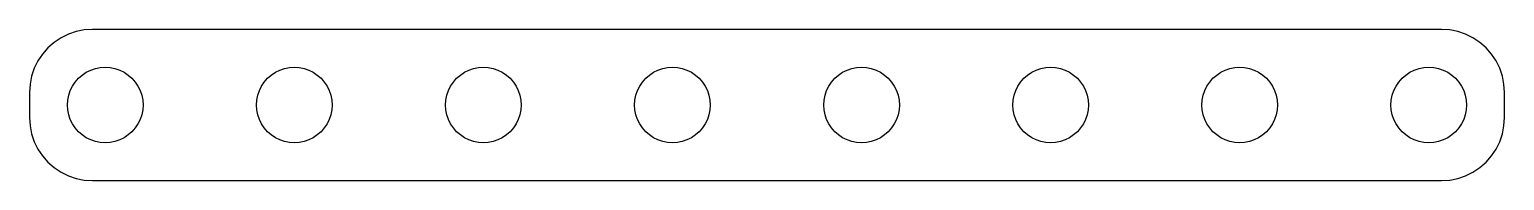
# Model space of a CAD drawing. Header units: metres. Extents: x -59 to 59, y -6 to 6.
import ezdxf

# ---------------------------------------------------------------- set-up
doc = ezdxf.new("R2010")
doc.units = ezdxf.units.M

msp = doc.modelspace()

# ---------------------------------------------------------------- linework, layer by layer
for p, q in [((-54.1576, 5.96222), (-54.7991, 5.83463)), ((-53.505, 6.00499), (-54.1576, 5.96222)), ((53.505, 6.00499), (-53.505, 6.00499)), ((54.1576, 5.96222), (53.505, 6.00499)), ((54.7991, 5.83463), (54.1576, 5.96222)), ((-56.5488, 4.97176), (-57.0405, 4.54053)), ((-56.005, 5.33511), (-56.5488, 4.97176)), ((-55.4184, 5.62439), (-56.005, 5.33511)), ((-54.7991, 5.83463), (-55.4184, 5.62439)), ((55.4184, 5.62439), (54.7991, 5.83463)), ((56.005, 5.33511), (55.4184, 5.62439)), ((56.5488, 4.97176), (56.005, 5.33511)), ((57.0405, 4.54053), (56.5488, 4.97176)), ((-57.4718, 4.0488), (-57.8351, 3.50499)), ((-57.0405, 4.54053), (-57.4718, 4.0488)), ((57.4718, 4.0488), (57.0405, 4.54053)), ((57.8351, 3.50499), (57.4718, 4.0488)), ((-58.1244, 2.91841), (-58.3346, 2.29909)), ((-57.8351, 3.50499), (-58.1244, 2.91841)), ((-54.6213, 2.12131), (-54.3263, 2.38005)), ((-54.3263, 2.38005), (-54, 2.59807)), ((-54, 2.59807), (-53.648, 2.77164)), ((-53.648, 2.77164), (-53.2765, 2.89777)), ((-53.2765, 2.89777), (-52.8916, 2.97432)), ((-52.8916, 2.97432), (-52.5, 3)), ((-52.5, 3), (-52.1084, 2.97432)), ((-52.1084, 2.97432), (-51.7235, 2.89777)), ((-51.7235, 2.89777), (-51.3519, 2.77164)), ((-51.3519, 2.77164), (-51, 2.59807)), ((-51, 2.59807), (-50.6737, 2.38005)), ((-50.6737, 2.38005), (-50.3787, 2.12131)), ((-39.6213, 2.12131), (-39.3263, 2.38005)), ((-39.3263, 2.38005), (-39, 2.59807)), ((-39, 2.59807), (-38.648, 2.77164)), ((-38.648, 2.77164), (-38.2765, 2.89777)), ((-38.2765, 2.89777), (-37.8916, 2.97432)), ((-37.8916, 2.97432), (-37.5, 3)), ((-37.5, 3), (-37.1084, 2.97432)), ((-37.1084, 2.97432), (-36.7235, 2.89777)), ((-36.7235, 2.89777), (-36.3519, 2.77164)), ((-36.3519, 2.77164), (-36, 2.59807)), ((-36, 2.59807), (-35.6737, 2.38005)), ((-35.6737, 2.38005), (-35.3787, 2.12131)), ((-24.6213, 2.12131), (-24.3263, 2.38005)), ((-24.3263, 2.38005), (-24, 2.59807)), ((-24, 2.59807), (-23.648, 2.77164)), ((-23.648, 2.77164), (-23.2764, 2.89777)), ((-23.2764, 2.89777), (-22.8916, 2.97432)), ((-22.8916, 2.97432), (-22.5, 3)), ((-22.5, 3), (-22.1084, 2.97432)), ((-22.1084, 2.97432), (-21.7235, 2.89777)), ((-21.7235, 2.89777), (-21.3519, 2.77164)), ((-21.3519, 2.77164), (-21, 2.59807)), ((-21, 2.59807), (-20.6737, 2.38005)), ((-20.6737, 2.38005), (-20.3787, 2.12131)), ((-9.62131, 2.12131), (-9.32628, 2.38005)), ((-9.32628, 2.38005), (-9, 2.59807)), ((-9, 2.59807), (-8.64804, 2.77164)), ((-8.64804, 2.77164), (-8.27644, 2.89777)), ((-8.27644, 2.89777), (-7.89157, 2.97432)), ((-7.89157, 2.97432), (-7.5, 3)), ((-7.5, 3), (-7.10841, 2.97432)), ((-7.10841, 2.97432), (-6.72354, 2.89777)), ((-6.72354, 2.89777), (-6.35194, 2.77164)), ((-6.35194, 2.77164), (-6, 2.59807)), ((-6, 2.59807), (-5.67371, 2.38005)), ((-5.67371, 2.38005), (-5.37868, 2.12131)), ((5.37868, 2.12131), (5.67371, 2.38005)), ((5.67371, 2.38005), (6, 2.59807)), ((6, 2.59807), (6.35194, 2.77164)), ((6.35194, 2.77164), (6.72354, 2.89777)), ((6.72354, 2.89777), (7.10841, 2.97432)), ((7.10841, 2.97432), (7.5, 3)), ((7.5, 3), (7.89157, 2.97432)), ((7.89157, 2.97432), (8.27644, 2.89777)), ((8.27644, 2.89777), (8.64804, 2.77164)), ((8.64804, 2.77164), (9, 2.59807)), ((9, 2.59807), (9.32628, 2.38005)), ((9.32628, 2.38005), (9.62131, 2.12131)), ((20.3787, 2.12131), (20.6737, 2.38005)), ((20.6737, 2.38005), (21, 2.59807)), ((21, 2.59807), (21.3519, 2.77164)), ((21.3519, 2.77164), (21.7235, 2.89777)), ((21.7235, 2.89777), (22.1084, 2.97432)), ((22.1084, 2.97432), (22.5, 3)), ((22.5, 3), (22.8916, 2.97432)), ((22.8916, 2.97432), (23.2764, 2.89777)), ((23.2764, 2.89777), (23.648, 2.77164)), ((23.648, 2.77164), (24, 2.59807)), ((24, 2.59807), (24.3263, 2.38005)), ((24.3263, 2.38005), (24.6213, 2.12131)), ((35.3787, 2.12131), (35.6737, 2.38005)), ((35.6737, 2.38005), (36, 2.59807)), ((36, 2.59807), (36.3519, 2.77164)), ((36.3519, 2.77164), (36.7235, 2.89777)), ((36.7235, 2.89777), (37.1084, 2.97432)), ((37.1084, 2.97432), (37.5, 3)), ((37.5, 3), (37.8916, 2.97432)), ((37.8916, 2.97432), (38.2765, 2.89777)), ((38.2765, 2.89777), (38.648, 2.77164)), ((38.648, 2.77164), (39, 2.59807)), ((39, 2.59807), (39.3263, 2.38005)), ((39.3263, 2.38005), (39.6213, 2.12131)), ((50.3787, 2.12131), (50.6737, 2.38005)), ((50.6737, 2.38005), (51, 2.59807)), ((51, 2.59807), (51.3519, 2.77164)), ((51.3519, 2.77164), (51.7235, 2.89777)), ((51.7235, 2.89777), (52.1084, 2.97432)), ((52.1084, 2.97432), (52.5, 3)), ((52.5, 3), (52.8916, 2.97432)), ((52.8916, 2.97432), (53.2765, 2.89777)), ((53.2765, 2.89777), (53.648, 2.77164)), ((53.648, 2.77164), (54, 2.59807)), ((54, 2.59807), (54.3263, 2.38005)), ((54.3263, 2.38005), (54.6213, 2.12131)), ((58.1244, 2.91841), (57.8351, 3.50499)), ((58.3346, 2.29909), (58.1244, 2.91841)), ((-58.4622, 1.65762), (-58.505, 1.00499)), ((-58.3346, 2.29909), (-58.4622, 1.65762)), ((-55.2716, 1.14804), (-55.0981, 1.5)), ((-55.0981, 1.5), (-54.8801, 1.82628)), ((-54.8801, 1.82628), (-54.6213, 2.12131)), ((-50.3787, 2.12131), (-50.1199, 1.82628)), ((-50.1199, 1.82628), (-49.9019, 1.5)), ((-49.9019, 1.5), (-49.7284, 1.14804)), ((-40.2716, 1.14804), (-40.0981, 1.5)), ((-40.0981, 1.5), (-39.8801, 1.82628)), ((-39.8801, 1.82628), (-39.6213, 2.12131)), ((-35.3787, 2.12131), (-35.1199, 1.82628)), ((-35.1199, 1.82628), (-34.9019, 1.5)), ((-34.9019, 1.5), (-34.7284, 1.14804)), ((-25.2716, 1.14804), (-25.0981, 1.5)), ((-25.0981, 1.5), (-24.8801, 1.82628)), ((-24.8801, 1.82628), (-24.6213, 2.12131)), ((-20.3787, 2.12131), (-20.1199, 1.82628)), ((-20.1199, 1.82628), (-19.9019, 1.5)), ((-19.9019, 1.5), (-19.7283, 1.14804)), ((-10.2716, 1.14804), (-10.0981, 1.5)), ((-10.0981, 1.5), (-9.88005, 1.82628)), ((-9.88005, 1.82628), (-9.62131, 2.12131)), ((-5.37868, 2.12131), (-5.11993, 1.82628)), ((-5.11993, 1.82628), (-4.90192, 1.5)), ((-4.90192, 1.5), (-4.72835, 1.14804)), ((4.72835, 1.14804), (4.90192, 1.5)), ((4.90192, 1.5), (5.11993, 1.82628)), ((5.11993, 1.82628), (5.37868, 2.12131)), ((9.62131, 2.12131), (9.88005, 1.82628)), ((9.88005, 1.82628), (10.0981, 1.5)), ((10.0981, 1.5), (10.2716, 1.14804)), ((19.7283, 1.14804), (19.9019, 1.5)), ((19.9019, 1.5), (20.1199, 1.82628)), ((20.1199, 1.82628), (20.3787, 2.12131)), ((24.6213, 2.12131), (24.8801, 1.82628)), ((24.8801, 1.82628), (25.0981, 1.5)), ((25.0981, 1.5), (25.2716, 1.14804)), ((34.7284, 1.14804), (34.9019, 1.5)), ((34.9019, 1.5), (35.1199, 1.82628)), ((35.1199, 1.82628), (35.3787, 2.12131)), ((39.6213, 2.12131), (39.8801, 1.82628)), ((39.8801, 1.82628), (40.0981, 1.5)), ((40.0981, 1.5), (40.2716, 1.14804)), ((49.7284, 1.14804), (49.9019, 1.5)), ((49.9019, 1.5), (50.1199, 1.82628)), ((50.1199, 1.82628), (50.3787, 2.12131)), ((54.6213, 2.12131), (54.8801, 1.82628)), ((54.8801, 1.82628), (55.0981, 1.5)), ((55.0981, 1.5), (55.2716, 1.14804)), ((58.4622, 1.65762), (58.3346, 2.29909)), ((58.505, 1.00499), (58.4622, 1.65762)), ((-58.505, 1.00499), (-58.505, -1.00499)), ((-55.5, 0), (-55.4743, 0.391571)), ((-55.4743, -0.391571), (-55.5, 0)), ((-55.4743, 0.391571), (-55.3978, 0.776443)), ((-55.3978, 0.776443), (-55.2716, 1.14804)), ((-49.7284, 1.14804), (-49.6022, 0.776443)), ((-49.6022, 0.776443), (-49.5257, 0.391571)), ((-49.5257, 0.391571), (-49.5, 0)), ((-49.5, 0), (-49.5257, -0.391571)), ((-40.5, 0), (-40.4743, 0.391571)), ((-40.4743, -0.391571), (-40.5, 0)), ((-40.4743, 0.391571), (-40.3978, 0.776443)), ((-40.3978, 0.776443), (-40.2716, 1.14804)), ((-34.7284, 1.14804), (-34.6022, 0.776443)), ((-34.6022, 0.776443), (-34.5257, 0.391571)), ((-34.5257, 0.391571), (-34.5, 0)), ((-34.5, 0), (-34.5257, -0.391571)), ((-25.5, 0), (-25.4743, 0.391571)), ((-25.4743, -0.391571), (-25.5, 0)), ((-25.4743, 0.391571), (-25.3978, 0.776443)), ((-25.3978, 0.776443), (-25.2716, 1.14804)), ((-19.7283, 1.14804), (-19.6022, 0.776443)), ((-19.6022, 0.776443), (-19.5257, 0.391571)), ((-19.5257, 0.391571), (-19.5, 0)), ((-19.5, 0), (-19.5257, -0.391571)), ((-10.5, 0), (-10.4743, 0.391571)), ((-10.4743, -0.391571), (-10.5, 0)), ((-10.4743, 0.391571), (-10.3978, 0.776443)), ((-10.3978, 0.776443), (-10.2716, 1.14804)), ((-4.72835, 1.14804), (-4.60222, 0.776443)), ((-4.60222, 0.776443), (-4.52567, 0.391571)), ((-4.52567, 0.391571), (-4.5, 0)), ((-4.5, 0), (-4.52567, -0.391571)), ((4.5, 0), (4.52567, 0.391571)), ((4.52567, -0.391571), (4.5, 0)), ((4.52567, 0.391571), (4.60222, 0.776443)), ((4.60222, 0.776443), (4.72835, 1.14804)), ((10.2716, 1.14804), (10.3978, 0.776443)), ((10.3978, 0.776443), (10.4743, 0.391571)), ((10.4743, 0.391571), (10.5, 0)), ((10.5, 0), (10.4743, -0.391571)), ((19.5, 0), (19.5257, 0.391571)), ((19.5257, -0.391571), (19.5, 0)), ((19.5257, 0.391571), (19.6022, 0.776443)), ((19.6022, 0.776443), (19.7283, 1.14804)), ((25.2716, 1.14804), (25.3978, 0.776443)), ((25.3978, 0.776443), (25.4743, 0.391571)), ((25.4743, 0.391571), (25.5, 0)), ((25.5, 0), (25.4743, -0.391571)), ((34.5, 0), (34.5257, 0.391571)), ((34.5257, -0.391571), (34.5, 0)), ((34.5257, 0.391571), (34.6022, 0.776443)), ((34.6022, 0.776443), (34.7284, 1.14804)), ((40.2716, 1.14804), (40.3978, 0.776443)), ((40.3978, 0.776443), (40.4743, 0.391571)), ((40.4743, 0.391571), (40.5, 0)), ((40.5, 0), (40.4743, -0.391571)), ((49.5, 0), (49.5257, 0.391571)), ((49.5257, -0.391571), (49.5, 0)), ((49.5257, 0.391571), (49.6022, 0.776443)), ((49.6022, 0.776443), (49.7284, 1.14804)), ((55.2716, 1.14804), (55.3978, 0.776443)), ((55.3978, 0.776443), (55.4743, 0.391571)), ((55.4743, 0.391571), (55.5, 0)), ((55.5, 0), (55.4743, -0.391571)), ((58.505, -1.00499), (58.505, 1.00499)), ((-58.505, -1.00499), (-58.4622, -1.65762)), ((-55.3978, -0.776443), (-55.4743, -0.391571)), ((-55.2716, -1.14804), (-55.3978, -0.776443)), ((-55.0981, -1.5), (-55.2716, -1.14804)), ((-49.7284, -1.14804), (-49.9019, -1.5)), ((-49.6022, -0.776443), (-49.7284, -1.14804)), ((-49.5257, -0.391571), (-49.6022, -0.776443)), ((-40.3978, -0.776443), (-40.4743, -0.391571)), ((-40.2716, -1.14804), (-40.3978, -0.776443)), ((-40.0981, -1.5), (-40.2716, -1.14804)), ((-34.7284, -1.14804), (-34.9019, -1.5)), ((-34.6022, -0.776443), (-34.7284, -1.14804)), ((-34.5257, -0.391571), (-34.6022, -0.776443)), ((-25.3978, -0.776443), (-25.4743, -0.391571)), ((-25.2716, -1.14804), (-25.3978, -0.776443)), ((-25.0981, -1.5), (-25.2716, -1.14804)), ((-19.7283, -1.14804), (-19.9019, -1.5)), ((-19.6022, -0.776443), (-19.7283, -1.14804)), ((-19.5257, -0.391571), (-19.6022, -0.776443)), ((-10.3978, -0.776443), (-10.4743, -0.391571)), ((-10.2716, -1.14804), (-10.3978, -0.776443)), ((-10.0981, -1.5), (-10.2716, -1.14804)), ((-4.72835, -1.14804), (-4.90192, -1.5)), ((-4.60222, -0.776443), (-4.72835, -1.14804)), ((-4.52567, -0.391571), (-4.60222, -0.776443)), ((4.60222, -0.776443), (4.52567, -0.391571)), ((4.72835, -1.14804), (4.60222, -0.776443)), ((4.90192, -1.5), (4.72835, -1.14804)), ((10.2716, -1.14804), (10.0981, -1.5)), ((10.3978, -0.776443), (10.2716, -1.14804)), ((10.4743, -0.391571), (10.3978, -0.776443)), ((19.6022, -0.776443), (19.5257, -0.391571)), ((19.7283, -1.14804), (19.6022, -0.776443)), ((19.9019, -1.5), (19.7283, -1.14804)), ((25.2716, -1.14804), (25.0981, -1.5)), ((25.3978, -0.776443), (25.2716, -1.14804)), ((25.4743, -0.391571), (25.3978, -0.776443)), ((34.6022, -0.776443), (34.5257, -0.391571)), ((34.7284, -1.14804), (34.6022, -0.776443)), ((34.9019, -1.5), (34.7284, -1.14804)), ((40.2716, -1.14804), (40.0981, -1.5)), ((40.3978, -0.776443), (40.2716, -1.14804)), ((40.4743, -0.391571), (40.3978, -0.776443)), ((49.6022, -0.776443), (49.5257, -0.391571)), ((49.7284, -1.14804), (49.6022, -0.776443)), ((49.9019, -1.5), (49.7284, -1.14804)), ((55.2716, -1.14804), (55.0981, -1.5)), ((55.3978, -0.776443), (55.2716, -1.14804)), ((55.4743, -0.391571), (55.3978, -0.776443)), ((58.4622, -1.65762), (58.505, -1.00499)), ((-58.4622, -1.65762), (-58.3346, -2.29909)), ((-58.3346, -2.29909), (-58.1244, -2.91841)), ((-54.8801, -1.82628), (-55.0981, -1.5)), ((-54.6213, -2.12131), (-54.8801, -1.82628)), ((-54.3263, -2.38005), (-54.6213, -2.12131)), ((-50.3787, -2.12131), (-50.6737, -2.38005)), ((-50.1199, -1.82628), (-50.3787, -2.12131)), ((-49.9019, -1.5), (-50.1199, -1.82628)), ((-39.8801, -1.82628), (-40.0981, -1.5)), ((-39.6213, -2.12131), (-39.8801, -1.82628)), ((-39.3263, -2.38005), (-39.6213, -2.12131)), ((-35.3787, -2.12131), (-35.6737, -2.38005)), ((-35.1199, -1.82628), (-35.3787, -2.12131)), ((-34.9019, -1.5), (-35.1199, -1.82628)), ((-24.8801, -1.82628), (-25.0981, -1.5)), ((-24.6213, -2.12131), (-24.8801, -1.82628)), ((-24.3263, -2.38005), (-24.6213, -2.12131)), ((-20.3787, -2.12131), (-20.6737, -2.38005)), ((-20.1199, -1.82628), (-20.3787, -2.12131)), ((-19.9019, -1.5), (-20.1199, -1.82628)), ((-9.88005, -1.82628), (-10.0981, -1.5)), ((-9.62131, -2.12131), (-9.88005, -1.82628)), ((-9.32628, -2.38005), (-9.62131, -2.12131)), ((-5.37868, -2.12131), (-5.67371, -2.38005)), ((-5.11993, -1.82628), (-5.37868, -2.12131)), ((-4.90192, -1.5), (-5.11993, -1.82628)), ((5.11993, -1.82628), (4.90192, -1.5)), ((5.37868, -2.12131), (5.11993, -1.82628)), ((5.67371, -2.38005), (5.37868, -2.12131)), ((9.62131, -2.12131), (9.32628, -2.38005)), ((9.88005, -1.82628), (9.62131, -2.12131)), ((10.0981, -1.5), (9.88005, -1.82628)), ((20.1199, -1.82628), (19.9019, -1.5)), ((20.3787, -2.12131), (20.1199, -1.82628)), ((20.6737, -2.38005), (20.3787, -2.12131)), ((24.6213, -2.12131), (24.3263, -2.38005)), ((24.8801, -1.82628), (24.6213, -2.12131)), ((25.0981, -1.5), (24.8801, -1.82628)), ((35.1199, -1.82628), (34.9019, -1.5)), ((35.3787, -2.12131), (35.1199, -1.82628)), ((35.6737, -2.38005), (35.3787, -2.12131)), ((39.6213, -2.12131), (39.3263, -2.38005)), ((39.8801, -1.82628), (39.6213, -2.12131)), ((40.0981, -1.5), (39.8801, -1.82628)), ((50.1199, -1.82628), (49.9019, -1.5)), ((50.3787, -2.12131), (50.1199, -1.82628)), ((50.6737, -2.38005), (50.3787, -2.12131)), ((54.6213, -2.12131), (54.3263, -2.38005)), ((54.8801, -1.82628), (54.6213, -2.12131)), ((55.0981, -1.5), (54.8801, -1.82628)), ((58.1244, -2.91841), (58.3346, -2.29909)), ((58.3346, -2.29909), (58.4622, -1.65762)), ((-58.1244, -2.91841), (-57.8351, -3.50499)), ((-57.8351, -3.50499), (-57.4718, -4.0488)), ((-54, -2.59807), (-54.3263, -2.38005)), ((-53.648, -2.77164), (-54, -2.59807)), ((-53.2765, -2.89777), (-53.648, -2.77164)), ((-52.8916, -2.97432), (-53.2765, -2.89777)), ((-52.5, -3), (-52.8916, -2.97432)), ((-52.1084, -2.97432), (-52.5, -3)), ((-51.7235, -2.89777), (-52.1084, -2.97432)), ((-51.3519, -2.77164), (-51.7235, -2.89777)), ((-51, -2.59807), (-51.3519, -2.77164)), ((-50.6737, -2.38005), (-51, -2.59807)), ((-39, -2.59807), (-39.3263, -2.38005)), ((-38.648, -2.77164), (-39, -2.59807)), ((-38.2765, -2.89777), (-38.648, -2.77164)), ((-37.8916, -2.97432), (-38.2765, -2.89777)), ((-37.5, -3), (-37.8916, -2.97432)), ((-37.1084, -2.97432), (-37.5, -3)), ((-36.7235, -2.89777), (-37.1084, -2.97432)), ((-36.3519, -2.77164), (-36.7235, -2.89777)), ((-36, -2.59807), (-36.3519, -2.77164)), ((-35.6737, -2.38005), (-36, -2.59807)), ((-24, -2.59807), (-24.3263, -2.38005)), ((-23.648, -2.77164), (-24, -2.59807)), ((-23.2764, -2.89777), (-23.648, -2.77164)), ((-22.8916, -2.97432), (-23.2764, -2.89777)), ((-22.5, -3), (-22.8916, -2.97432)), ((-22.1084, -2.97432), (-22.5, -3)), ((-21.7235, -2.89777), (-22.1084, -2.97432)), ((-21.3519, -2.77164), (-21.7235, -2.89777)), ((-21, -2.59807), (-21.3519, -2.77164)), ((-20.6737, -2.38005), (-21, -2.59807)), ((-9, -2.59807), (-9.32628, -2.38005)), ((-8.64804, -2.77164), (-9, -2.59807)), ((-8.27644, -2.89777), (-8.64804, -2.77164)), ((-7.89157, -2.97432), (-8.27644, -2.89777)), ((-7.5, -3), (-7.89157, -2.97432)), ((-7.10841, -2.97432), (-7.5, -3)), ((-6.72354, -2.89777), (-7.10841, -2.97432)), ((-6.35194, -2.77164), (-6.72354, -2.89777)), ((-6, -2.59807), (-6.35194, -2.77164)), ((-5.67371, -2.38005), (-6, -2.59807)), ((6, -2.59807), (5.67371, -2.38005)), ((6.35194, -2.77164), (6, -2.59807)), ((6.72354, -2.89777), (6.35194, -2.77164)), ((7.10841, -2.97432), (6.72354, -2.89777)), ((7.5, -3), (7.10841, -2.97432)), ((7.89157, -2.97432), (7.5, -3)), ((8.27644, -2.89777), (7.89157, -2.97432)), ((8.64804, -2.77164), (8.27644, -2.89777)), ((9, -2.59807), (8.64804, -2.77164)), ((9.32628, -2.38005), (9, -2.59807)), ((21, -2.59807), (20.6737, -2.38005)), ((21.3519, -2.77164), (21, -2.59807)), ((21.7235, -2.89777), (21.3519, -2.77164)), ((22.1084, -2.97432), (21.7235, -2.89777)), ((22.5, -3), (22.1084, -2.97432)), ((22.8916, -2.97432), (22.5, -3)), ((23.2764, -2.89777), (22.8916, -2.97432)), ((23.648, -2.77164), (23.2764, -2.89777)), ((24, -2.59807), (23.648, -2.77164)), ((24.3263, -2.38005), (24, -2.59807)), ((36, -2.59807), (35.6737, -2.38005)), ((36.3519, -2.77164), (36, -2.59807)), ((36.7235, -2.89777), (36.3519, -2.77164)), ((37.1084, -2.97432), (36.7235, -2.89777)), ((37.5, -3), (37.1084, -2.97432)), ((37.8916, -2.97432), (37.5, -3)), ((38.2765, -2.89777), (37.8916, -2.97432)), ((38.648, -2.77164), (38.2765, -2.89777)), ((39, -2.59807), (38.648, -2.77164)), ((39.3263, -2.38005), (39, -2.59807)), ((51, -2.59807), (50.6737, -2.38005)), ((51.3519, -2.77164), (51, -2.59807)), ((51.7235, -2.89777), (51.3519, -2.77164)), ((52.1084, -2.97432), (51.7235, -2.89777)), ((52.5, -3), (52.1084, -2.97432)), ((52.8916, -2.97432), (52.5, -3)), ((53.2765, -2.89777), (52.8916, -2.97432)), ((53.648, -2.77164), (53.2765, -2.89777)), ((54, -2.59807), (53.648, -2.77164)), ((54.3263, -2.38005), (54, -2.59807)), ((57.4718, -4.0488), (57.8351, -3.50499)), ((57.8351, -3.50499), (58.1244, -2.91841)), ((-57.4718, -4.0488), (-57.0405, -4.54053)), ((-57.0405, -4.54053), (-56.5488, -4.97176)), ((56.5488, -4.97176), (57.0405, -4.54053)), ((57.0405, -4.54053), (57.4718, -4.0488)), ((-56.5488, -4.97176), (-56.005, -5.33511)), ((-56.005, -5.33511), (-55.4184, -5.62439)), ((-55.4184, -5.62439), (-54.7991, -5.83463)), ((-54.7991, -5.83463), (-54.1576, -5.96222)), ((54.1576, -5.96222), (54.7991, -5.83463)), ((54.7991, -5.83463), (55.4184, -5.62439)), ((55.4184, -5.62439), (56.005, -5.33511)), ((56.005, -5.33511), (56.5488, -4.97176)), ((-54.1576, -5.96222), (-53.505, -6.00499)), ((-53.505, -6.00499), (53.505, -6.00499)), ((53.505, -6.00499), (54.1576, -5.96222))]:
    msp.add_line(p, q)

doc.saveas('drawing.dxf')
